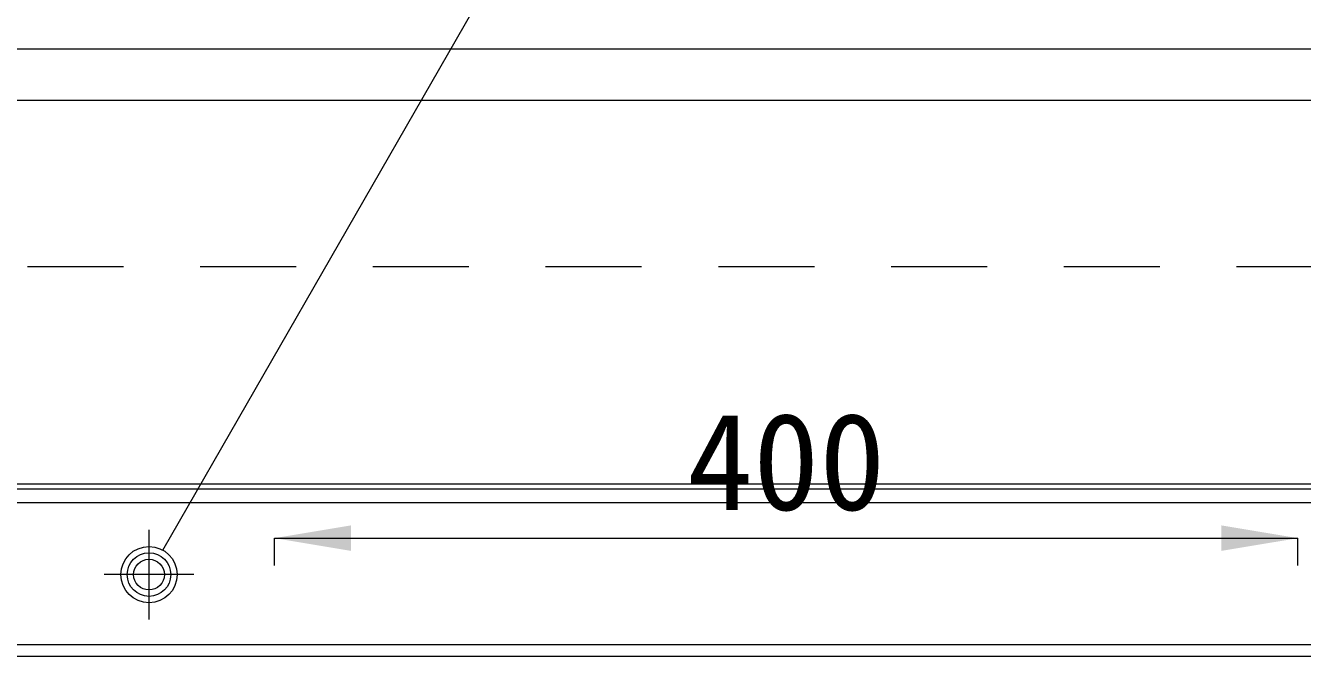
# Model space of a CAD drawing. Units: millimetres, scale not verified. Extents: x 58559 to 106559, y -58351 to -47326.
# Drawn here: x 80080.7 to 80579.7, y -51592.4 to -51345.7 of the extents above; entities that cross this region are included whole.
import ezdxf
from ezdxf.enums import TextEntityAlignment as Align

# ---------------------------------------------------------------- set-up
doc = ezdxf.new("R2010")
doc.units = ezdxf.units.MM
doc.header["$LTSCALE"] = 50
doc.linetypes.add('CHAIN', pattern=[18.5, 12, -1.5, 3.5, -1.5])
doc.linetypes.add('USER2', pattern=[1.35, 0.75, -0.6])
for name, color, linetype, lineweight in [('インサート', 92, 'USER2', 9), ('受枠', 3, 'Continuous', 9), ('引出線', 4, 'Continuous', 13), ('本体', 2, 'Continuous', 13), ('補助線', 8, 'Continuous', 5)]:
    doc.layers.add(name, color=color, linetype=linetype, lineweight=lineweight)
doc.styles.add('ＭＳ ゴシック', font='')
doc.styles.get('ＭＳ ゴシック').set_extended_font_data('MS Gothic')

# ---------------------------------------------------------------- blocks, each defined once
blk = doc.blocks.new('filled_arrow')
at = {"color": 0, "linetype": 'Continuous', "lineweight": -2}
blk.add_solid([(7.5, 1.25), (0, 0), (7.5, -1.25)], dxfattribs=at)

msp = doc.modelspace()

# ---------------------------------------------------------------- linework, layer by layer
at = {"layer": 'インサート', "linetype": 'CHAIN'}
for p, q in [((80128.96, -51577.9), (80128.96, -51542.9)), ((80146.46, -51560.4), (80111.46, -51560.4))]:
    msp.add_line(p, q, dxfattribs=at)
at = {"layer": 'インサート', "linetype": 'Continuous', "lineweight": 5}
for radius in [8.5, 6]:
    msp.add_circle((80128.96, -51560.4), radius, dxfattribs=at)
at = {"layer": '受枠'}
for p, q in [((80876.96, -51532.4), (79878.96, -51532.4)), ((80876.96, -51587.9), (79878.96, -51587.9)), ((80876.96, -51592.4), (79878.96, -51592.4))]:
    msp.add_line(p, q, dxfattribs=at)
msp.add_circle((80128.96, -51560.4), 11, dxfattribs=at)
at = {"layer": '引出線'}
msp.add_lwpolyline([(80134.41, -51550.84), (80278.71, -51299.52), (80574.28, -51299.52)], dxfattribs=at)
at = {"layer": '本体'}
for p, q in [((79878.96, -51354.9), (80876.96, -51354.9)), ((79878.96, -51374.9), (80876.96, -51374.9))]:
    msp.add_line(p, q, dxfattribs=at)
at = {"layer": '本体', "linetype": 'USER2', "lineweight": 9}
msp.add_line((79878.96, -51439.9), (80876.96, -51439.9), dxfattribs=at)
at = {"layer": '本体', "lineweight": 9}
msp.add_line((79878.96, -51524.9), (80876.96, -51524.9), dxfattribs=at)
at = {"layer": '本体', "lineweight": 5}
msp.add_line((79878.96, -51526.9), (80876.96, -51526.9), dxfattribs=at)
at = {"layer": '補助線', "lineweight": 13}
for p, q in [((80177.96, -51546.14), (80577.96, -51546.14)), ((80177.96, -51556.9), (80177.96, -51546.14)), ((80577.96, -51556.9), (80577.96, -51546.14))]:
    msp.add_line(p, q, dxfattribs=at)

# ---------------------------------------------------------------- block references
at = {"layer": '引出線', "xscale": 0.16, "yscale": 0.16, "rotation": 60.1}
msp.add_blockref('filled_arrow', (80134.41, -51550.84), dxfattribs=at)
at = {"layer": '補助線', "lineweight": 13, "xscale": 4, "yscale": 4}
msp.add_blockref('filled_arrow', (80177.96, -51546.14), dxfattribs=at)
at = {"layer": '補助線', "lineweight": 13, "xscale": 4, "yscale": 4, "rotation": 180}
msp.add_blockref('filled_arrow', (80577.96, -51546.14), dxfattribs=at)

# ---------------------------------------------------------------- texts
at = {"layer": '補助線', "style": 'ＭＳ ゴシック'}
msp.add_text('400', height=37.98, dxfattribs=at).set_placement((80377.96, -51516.14), align=Align.MIDDLE_CENTER)

doc.saveas('drawing.dxf')
